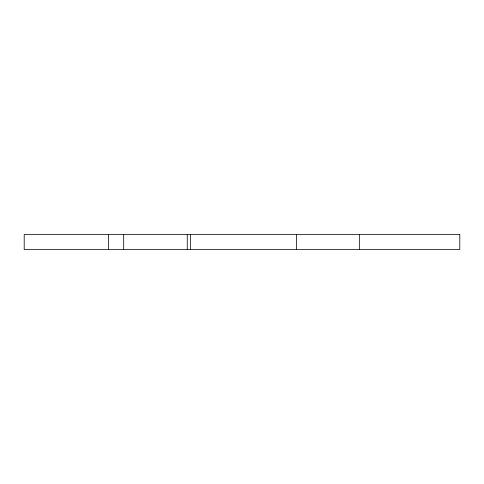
<?xml version="1.0" encoding="UTF-8"?>
<svg xmlns="http://www.w3.org/2000/svg" width="484" height="484" viewBox="0 0 484 484"><rect width="100%" height="100%" fill="white"/><g stroke="black" fill="none" stroke-linecap="round" stroke-linejoin="round"><path stroke-width="0.73" d="M359.34 234.504L359.34 249.496M296.438 234.504L296.438 249.496M190.623 234.504L190.617 249.496M187.26 234.504L187.26 249.496M123.692 234.504L123.692 249.496M108.519 234.504L108.513 249.496M459.8 234.504L24.2 234.504L24.2 249.496L459.8 249.496L459.8 234.504"/></g></svg>
